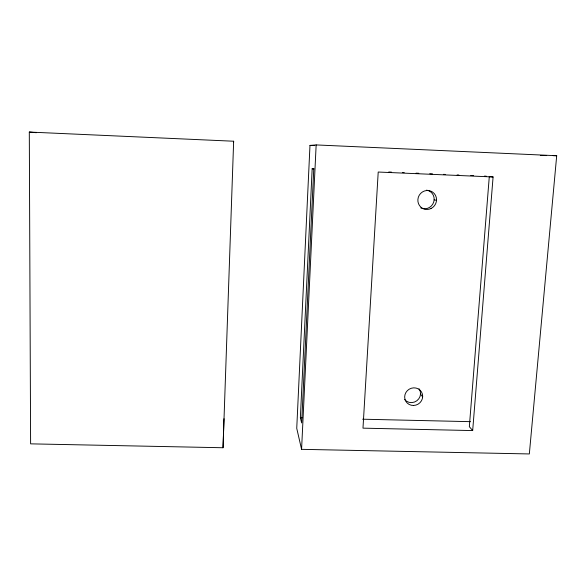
<?xml version="1.0" encoding="UTF-8"?>
<svg xmlns="http://www.w3.org/2000/svg" width="586" height="586" viewBox="0 0 586 586"><rect width="100%" height="100%" fill="white"/><g stroke="black" fill="none" stroke-linecap="round" stroke-linejoin="round"><path stroke-width="0.88" d="M223.017 447.748L233.646 141.226L29.3 132.055L30.611 443.851L223.017 447.748L223.999 418.704M309.979 145.401L296.743 428.337L301.578 449.337L529.334 453.945L556.7 155.722L316.154 144.925L309.979 145.401L314.55 145.606M312.17 168.702L313.774 169.054L301.673 422.931L300.369 417.781L312.17 168.702L313.993 168.783M301.578 449.337L316.154 144.925M233.587 142.083L233.646 141.226M489.295 176.591L469.335 426.689L472.675 430.578L362.983 428.154L378.212 172.035L493.09 176.965L472.675 430.578M540.351 155.502L546.709 155.583M553.067 155.671L556.7 155.722M300.369 417.781L302.112 417.825M362.639 419.202L470.536 421.664M388.73 171.991L391.463 172.108M402.399 172.577L404.223 172.658M416.075 173.163L418.807 173.28M429.743 173.749L432.475 173.866M443.412 174.342L445.235 174.416M457.08 174.928L458.904 175.002M470.756 175.514L473.488 175.632M484.424 176.1L486.248 176.181M29.3 132.055L36.339 132.714M490.05 176.664L493.09 176.965M434.138 199.804L436.511 200.375M420.528 394.136L422.667 396.898M419.049 388.76A9.017 8.607 -31.2 0 1 416.873 400.736A9.017 8.607 -31.2 0 1 404.633 399.557M426.586 190.135A9.464 9.149 -59.3 0 1 433.684 202.148A9.464 9.149 -59.3 0 1 420.748 207.898M413.599 405.468A9.12 8.702 -31.1 0 0 421.517 391.997A9.12 8.702 -31.1 0 0 405.908 392.51A9.12 8.702 -31.1 0 0 413.599 405.468M431.069 208.499A9.574 9.259 -59.1 0 0 432.622 192.091A9.574 9.259 -59.1 0 0 417.899 199.357A9.574 9.259 -59.1 0 0 431.069 208.499"/></g></svg>
